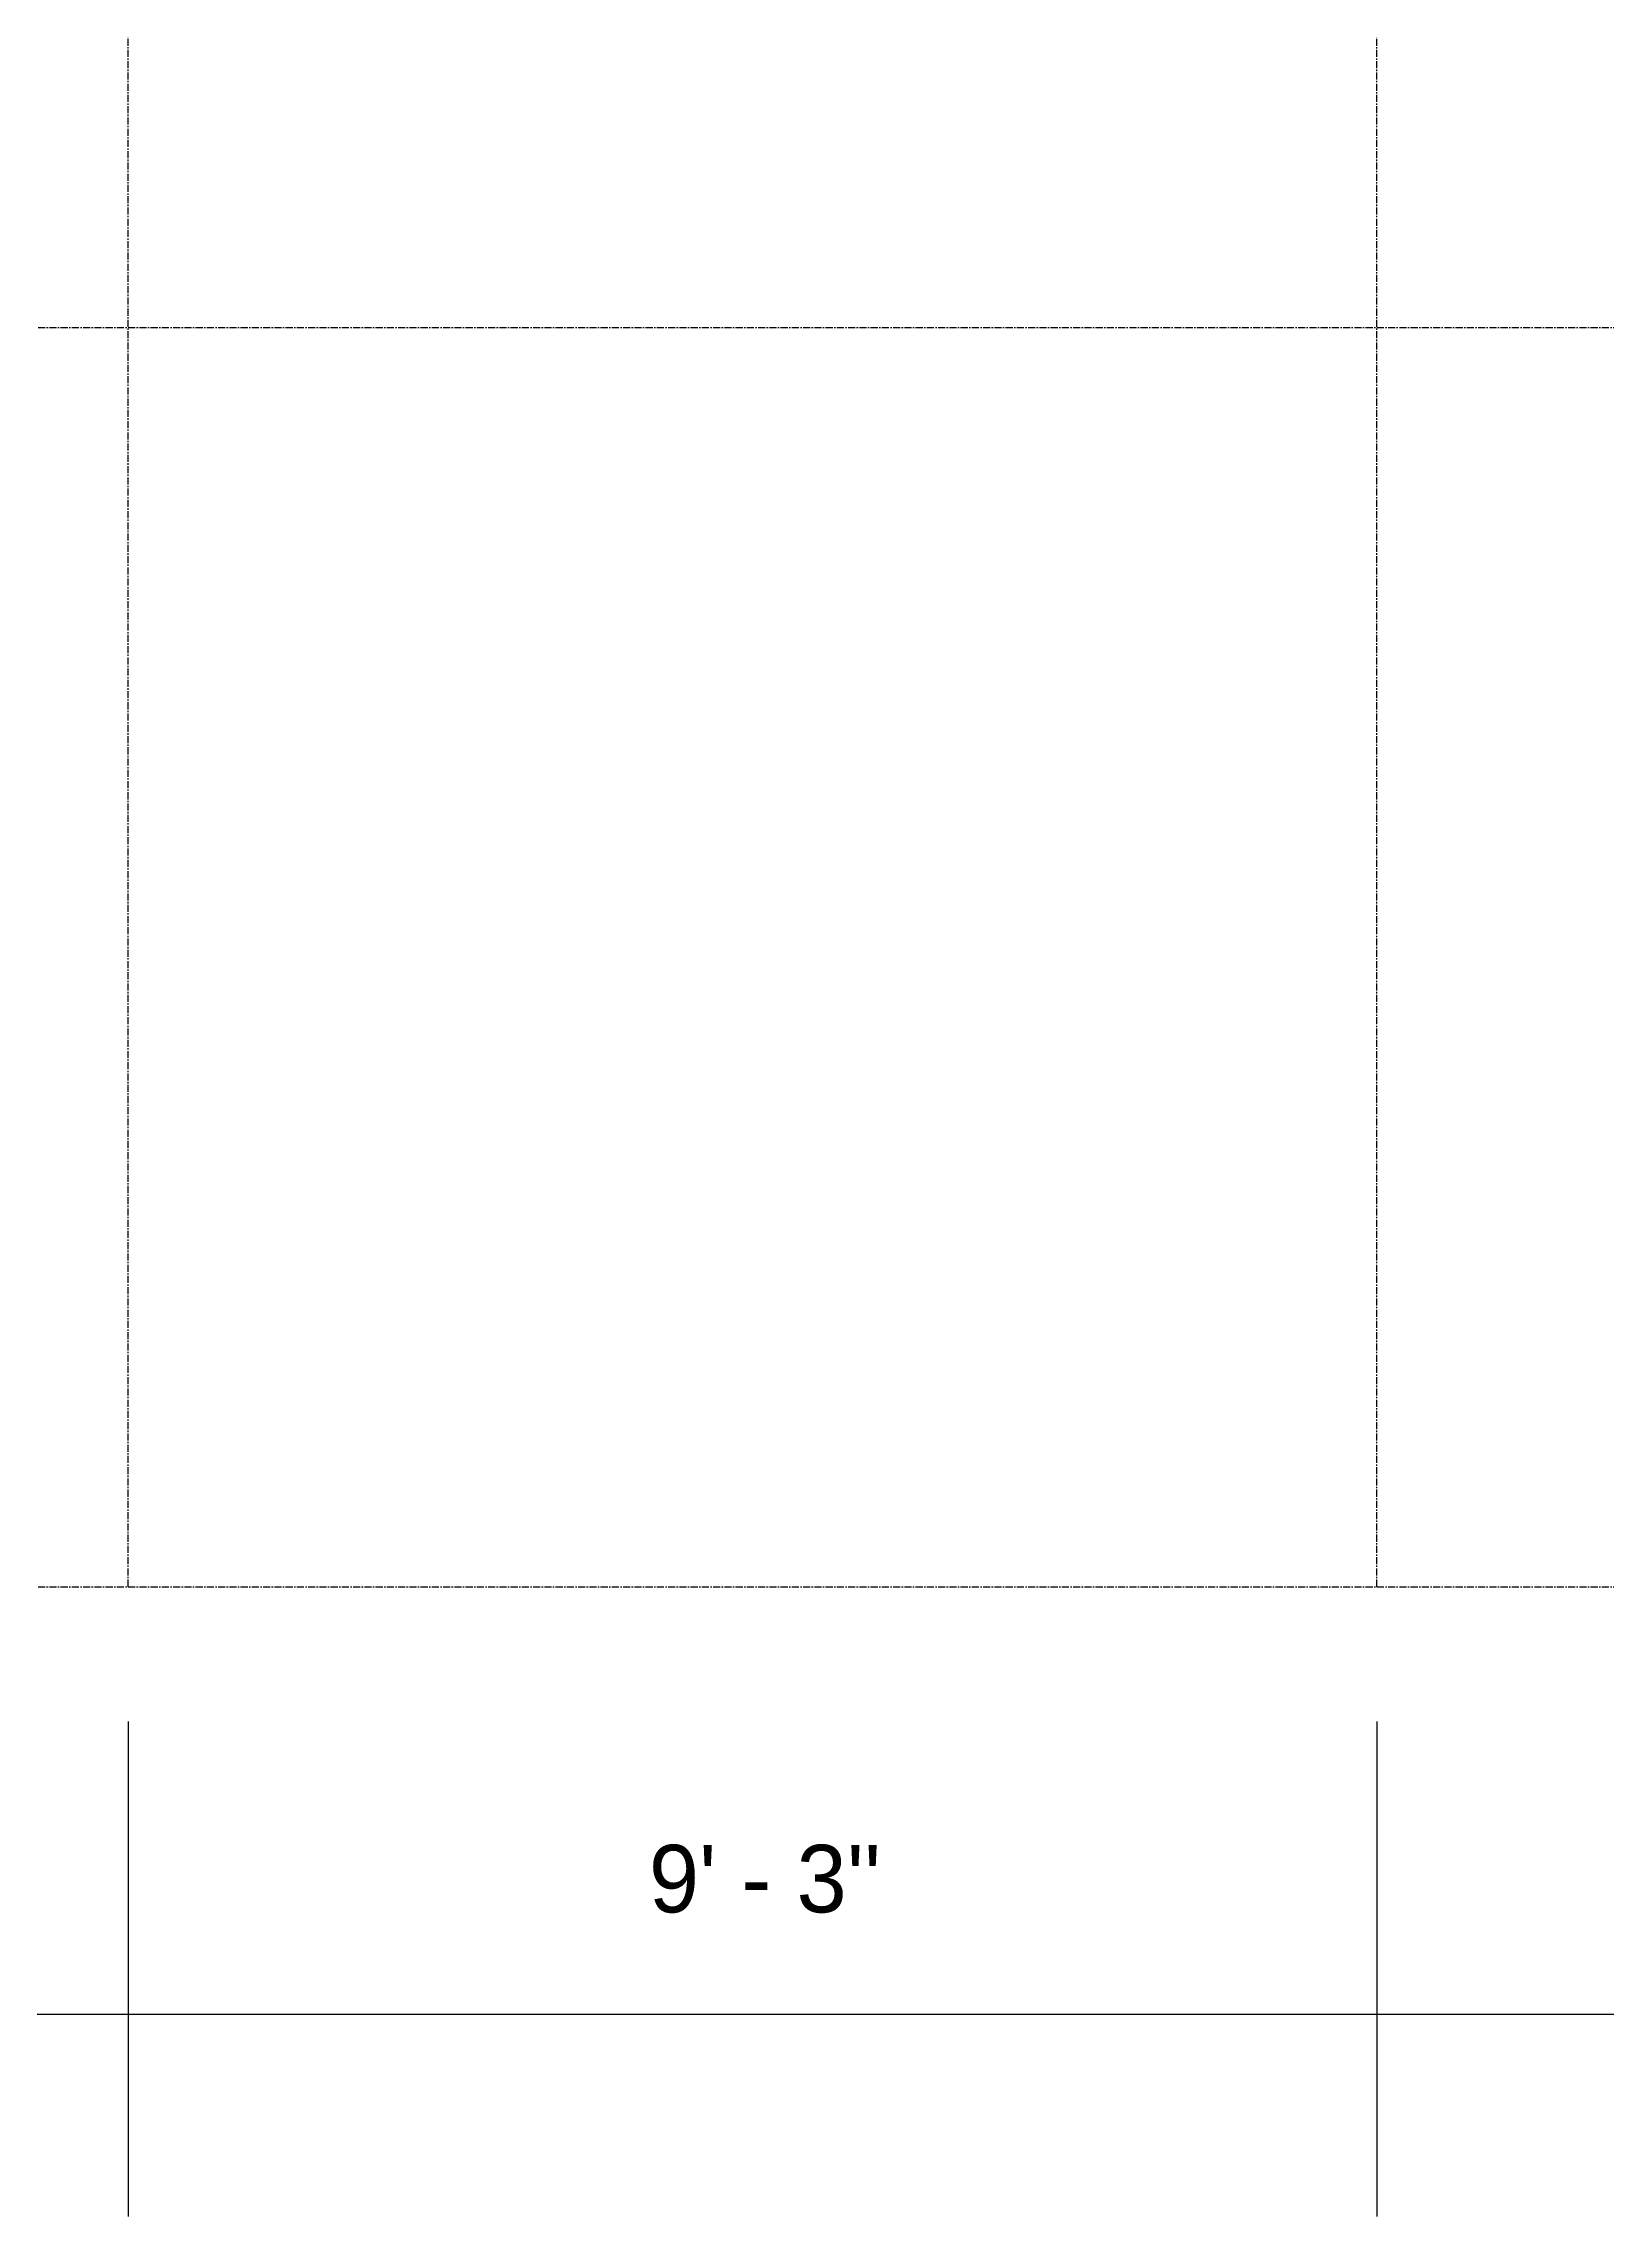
# Model space of a CAD drawing. Extents: x -63 to 2141, y 56 to 3168.
# Drawn here: x 1726.5 to 1865.5, y 56 to 249.2 of the extents above; entities that cross this region are included whole.
import ezdxf

# ---------------------------------------------------------------- set-up
doc = ezdxf.new("R2010")
doc.units = 0
doc.header["$MEASUREMENT"] = 0
doc.linetypes.add('Center', pattern=[2, 1.25, -0.25, 0.25, -0.25])
doc.layers.get('0').update_dxf_attribs({"linetype": 'CONTINUOUS'})
doc.layers.add('DIMENSIONS', color=4, linetype='CONTINUOUS')
doc.layers.add('GRID', color=1, linetype='CONTINUOUS')
doc.dimstyles.get("Standard").update_dxf_attribs({"dimtxt": 0.18, "dimasz": 0.18, "dimexe": 0.18, "dimexo": 0.0625, "dimgap": 0.09, "dimtad": 0, "dimtih": 1, "dimtoh": 1, "dimdec": 4, "dimzin": 0, "dimtxsty": 'STANDARD', "dimcen": 0.09, "dimazin": 3, "dimtfac": 1, "dimtdec": 4, "dimtofl": 0, "dimtmove": 0, "dimatfit": 3, "dimtolj": 1, "dimtzin": 0})

# ---------------------------------------------------------------- blocks, each defined once
blk = doc.blocks.new('*D13')
at = {"color": 1, "linetype": 'BYBLOCK'}
for points in [[(1687.77, 78.73), (1686.71, 77.67), (1679.29, 70.25), (1678.23, 69.19)], [(1738.77, 78.73), (1737.71, 77.67), (1730.29, 70.25), (1729.23, 69.19)]]:
    blk.add_solid(points, dxfattribs=at)
at = {"layer": 'DIMENSIONS', "color": 9, "linetype": 'BYBLOCK'}
for p, q in [((1683, 99.96), (1683, 55.96)), ((1734, 99.96), (1734, 55.96))]:
    blk.add_line(p, q, dxfattribs=at)
at = {"layer": 'DIMENSIONS', "color": 0, "linetype": 'BYBLOCK'}
blk.add_line((1683, 73.96), (1734, 73.96), dxfattribs=at)
at = {"layer": 'DIMENSIONS', "color": 0, "linetype": 'BYBLOCK', "insert": (1708.5, 85.96), "char_height": 6, "attachment_point": 5}
blk.add_mtext("\\A1; 4' - 3''", dxfattribs=at)
blk = doc.blocks.new('*D14')
at = {"color": 1, "linetype": 'BYBLOCK'}
for points in [[(1738.77, 78.73), (1737.71, 77.67), (1730.29, 70.25), (1729.23, 69.19)], [(1849.77, 78.73), (1848.71, 77.67), (1841.29, 70.25), (1840.23, 69.19)]]:
    blk.add_solid(points, dxfattribs=at)
at = {"layer": 'DIMENSIONS', "color": 9, "linetype": 'BYBLOCK'}
for p, q in [((1734, 99.96), (1734, 55.96)), ((1845, 99.96), (1845, 55.96))]:
    blk.add_line(p, q, dxfattribs=at)
at = {"layer": 'DIMENSIONS', "color": 0, "linetype": 'BYBLOCK'}
blk.add_line((1734, 73.96), (1845, 73.96), dxfattribs=at)
at = {"layer": 'DIMENSIONS', "color": 0, "linetype": 'BYBLOCK', "insert": (1789.5, 85.96), "char_height": 6, "attachment_point": 5}
blk.add_mtext("\\A1; 9' - 3''", dxfattribs=at)
blk = doc.blocks.new('*D15')
at = {"color": 1, "linetype": 'BYBLOCK'}
for points in [[(1849.77, 78.73), (1848.71, 77.67), (1841.29, 70.25), (1840.23, 69.19)], [(1978.77, 78.73), (1977.71, 77.67), (1970.29, 70.25), (1969.23, 69.19)]]:
    blk.add_solid(points, dxfattribs=at)
at = {"layer": 'DIMENSIONS', "color": 9, "linetype": 'BYBLOCK'}
for p, q in [((1845, 99.96), (1845, 55.96)), ((1974, 99.96), (1974, 55.96))]:
    blk.add_line(p, q, dxfattribs=at)
at = {"layer": 'DIMENSIONS', "color": 0, "linetype": 'BYBLOCK'}
blk.add_line((1845, 73.96), (1974, 73.96), dxfattribs=at)
at = {"layer": 'DIMENSIONS', "color": 0, "linetype": 'BYBLOCK', "insert": (1909.5, 85.96), "char_height": 6, "attachment_point": 5}
blk.add_mtext("\\A1; 10' - 9''", dxfattribs=at)

msp = doc.modelspace()

# ---------------------------------------------------------------- linework, layer by layer
at = {"layer": 'GRID', "color": 1, "linetype": 'CENTER', "ltscale": 0.5}
for p, q in [((1734, 111.96), (1734, 3104.916)), ((1845, 111.96), (1845, 3104.916)), ((0, 223.92), (2085, 223.92)), ((0, 111.96), (2085, 111.96))]:
    msp.add_line(p, q, dxfattribs=at)

# ---------------------------------------------------------------- dimensions: what is measured, and where the dimension line sits
at = {"layer": 'DIMENSIONS'}
for base, p1, p2, picture, middle in [((1734, 73.96), (1683, 111.96), (1734, 111.96), '*D13', (1708.5, 111.96)), ((1845, 73.96), (1734, 111.96), (1845, 111.96), '*D14', (1789.5, 111.96)), ((1974, 73.96), (1845, 111.96), (1974, 111.96), '*D15', (1909.5, 111.96))]:
    dim = msp.add_linear_dim(base=base, p1=p1, p2=p2, dimstyle='STANDARD', dxfattribs=at)
    dim.commit()
    dim.dimension.update_dxf_attribs({"geometry": picture, "text_midpoint": middle})

doc.saveas('drawing.dxf')
